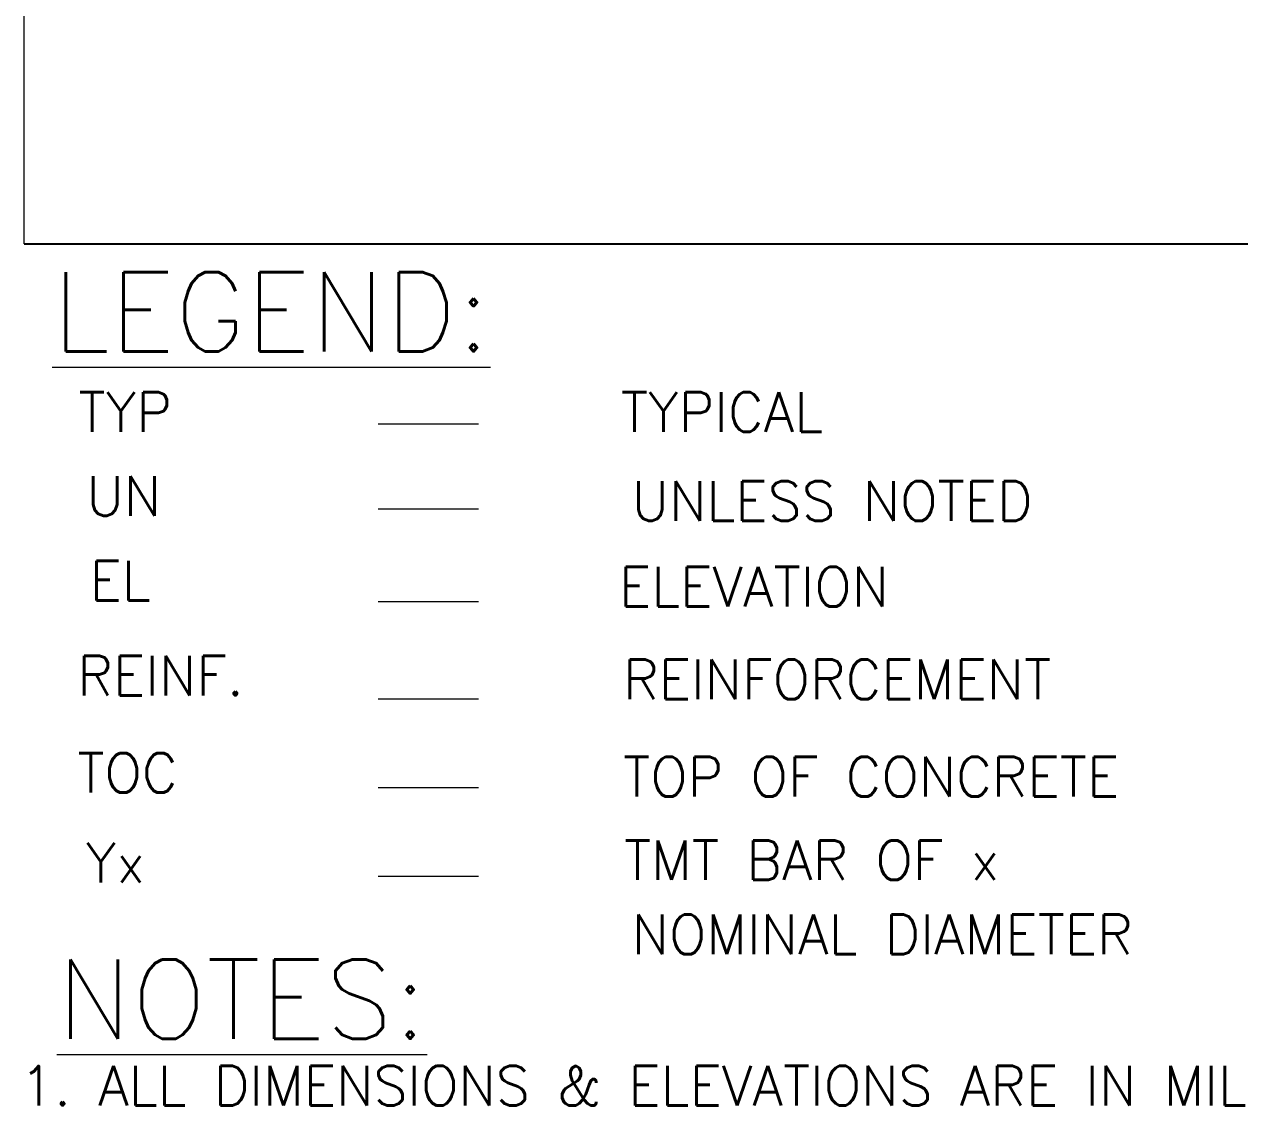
# Model space of a CAD drawing. Header units: millimetres. Extents: x 340192 to 549303, y -616317 to -538642.
# Drawn here: x 448206 to 452804, y -593423 to -589281 of the extents above; entities that cross this region are included whole.
import ezdxf

# ---------------------------------------------------------------- set-up
doc = ezdxf.new("R2010")
doc.units = ezdxf.units.MM
doc.header["$LTSCALE"] = 250
doc.header["$MEASUREMENT"] = 0
doc.layers.add('CV-CB-GRID TXT', color=6, linetype='Continuous', lineweight=0)
doc.layers.add('CV-CB-TEXT', color=3, linetype='Continuous', lineweight=0)
doc.styles.add('ROMANS', font='romans.shx')

msp = doc.modelspace()

# ---------------------------------------------------------------- linework, layer by layer
at = {"color": 6, "ltscale": 0.000496793}
msp.add_line((448205.55, -590112.11, -168573.23), (460509.52, -590112.11, -232618.36), dxfattribs=at)
at = {"layer": 'CV-CB-GRID TXT', "linetype": 'Continuous'}
msp.add_line((448205.55, -590112.11, -232618.36), (448205.55, -572517.07, -232618.36), dxfattribs=at)
at = {"layer": 'CV-CB-TEXT', "ltscale": 0.000750004}
for p, q in [((449924.1, -590794.1, 0.04), (449544.88, -590794.1, 0.04)), ((449924.1, -591116.42, 0.04), (449544.88, -591116.42, 0.04)), ((449924.1, -591467.03, 0.04), (449544.88, -591467.03, 0.04)), ((449924.1, -591835.14, 0.04), (449544.88, -591835.14, 0.04)), ((449924.1, -592170.56, 0.04), (449544.88, -592170.56, 0.04)), ((449924.1, -592505.97, 0.04), (449544.88, -592505.97, 0.04))]:
    msp.add_line(p, q, dxfattribs=at)

# ---------------------------------------------------------------- texts
at = {"layer": 'CV-CB-TEXT', "color": 6, "style": 'ROMANS'}
msp.add_text('%%uLEGEND:%%U', height=300, dxfattribs=at).set_placement((448310.84, -590519.25, 0.04))
at = {"layer": 'CV-CB-TEXT', "linetype": 'Continuous', "style": 'ROMANS'}
for s, p in [('TYP', (448410.59, -590823.46, 0.04)), ('TYPICAL', (450462.75, -590823.46, 0.04)), ('UN', (448440.59, -591140.74, 0.04)), ('UNLESS NOTED', (450503.7, -591160.34, 0.04)), ('EL', (448452.49, -591461.88, 0.04)), ('ELEVATION', (450455.36, -591484.89, 0.04)), ('REINF.', (448406.09, -591820.69, 0.04)), ('REINFORCEMENT', (450471.12, -591835.5, 0.04)), ('TOC', (448406.09, -592188.8, 0.04)), ('TOP OF CONCRETE', (450471.12, -592203.6, 0.04)), ('Yx', (448437.83, -592529.27, 0.04)), ('TMT BAR OF x', (450474.39, -592519.29, 0.04)), ('NOMINAL DIAMETER', (450502.99, -592800.3, 0.04)), ('1. ALL DIMENSIONS & ELEVATIONS ARE IN MILLIMETRES AND CO-ORDINATES ARE IN METRES (UN)', (448189.56, -593372.61, 0.04))]:
    msp.add_text(s, height=150, dxfattribs=at).set_placement(p)
at = {"layer": 'CV-CB-TEXT', "color": 6, "insert": (448328.28, -593119.96, 0.04), "char_height": 300.002, "attachment_point": 7, "line_spacing_factor": 0.6, "style": 'ROMANS'}
msp.add_mtext('\\LNOTES:', dxfattribs=at)

doc.saveas('drawing.dxf')
